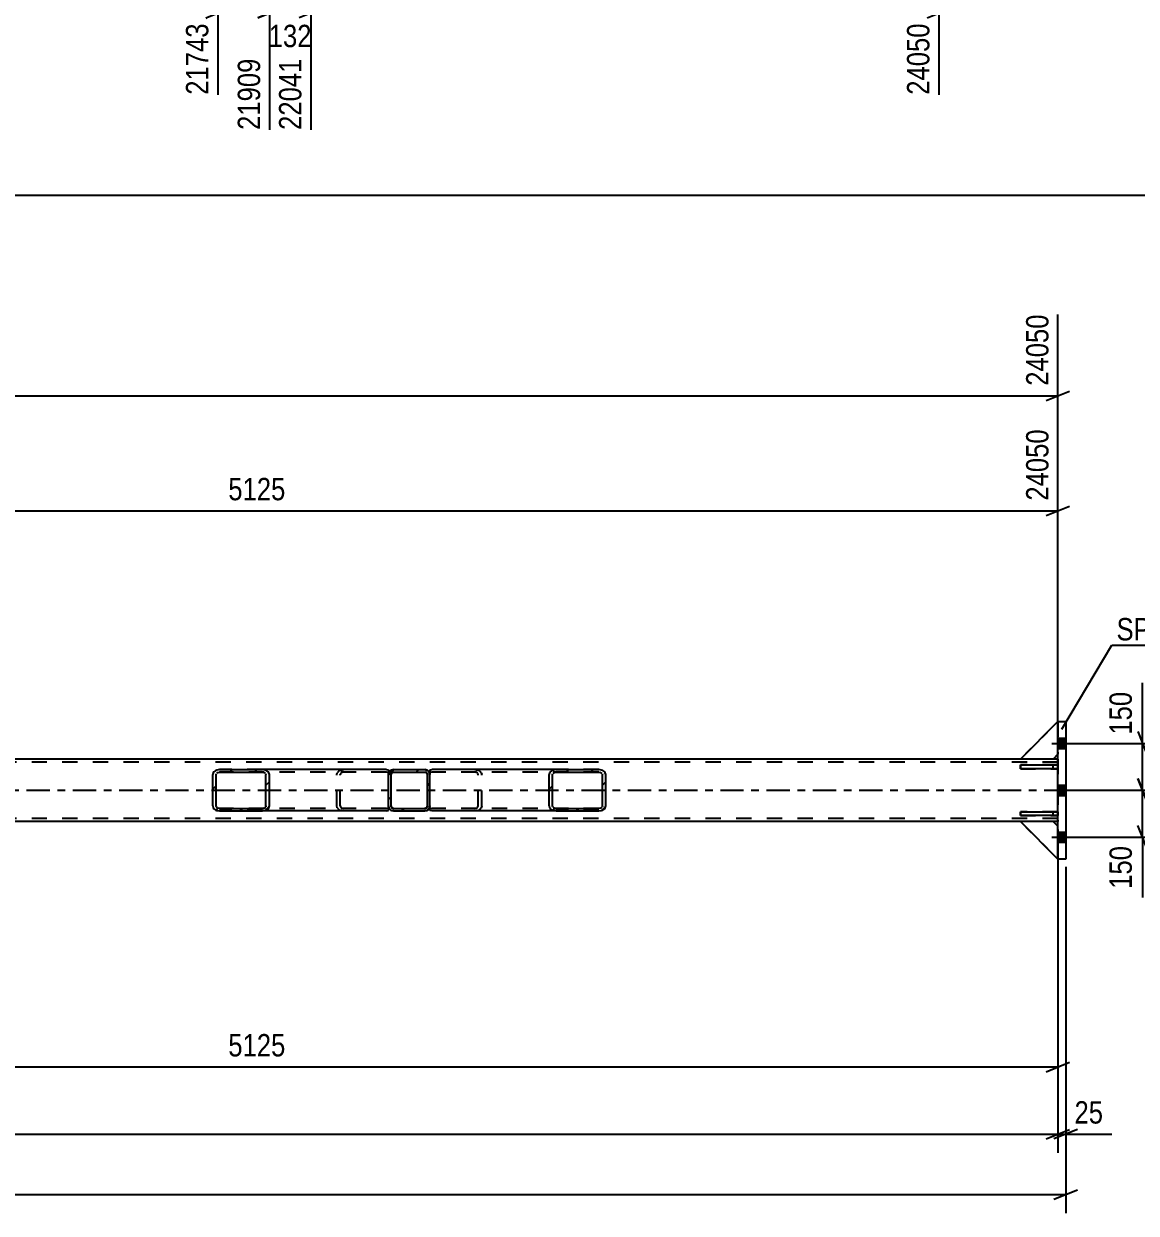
# Model space of a CAD drawing. Header units: millimetres. Extents: x -153 to 1036, y -682 to 159.
# Drawn here: x 746.8 to 889.2, y -306.1 to -153.9 of the extents above; entities that cross this region are included whole.
import ezdxf

# ---------------------------------------------------------------- set-up
doc = ezdxf.new("R2010")
doc.units = ezdxf.units.MM
doc.linetypes.add('DXK_LINE_DOT2', pattern=[3.9198, 1.9599, -1.9599])
doc.linetypes.add('DXK_LINE_DOT3', pattern=[5.9187, 2.979, -0.9799, 0.9799, -0.9799])
doc.styles.add('Arial Narrow', font='ARIALN.TTF', dxfattribs={"height": 0.2})

# ---------------------------------------------------------------- blocks, each defined once
blk = doc.blocks.new('Part-761548098-5129 - 5101')
at = {"color": 2, "linetype": 'Continuous'}
for p, q in [((874.34, -249.18), (874.34, -248.7)), ((874.34, -248.7), (879.14, -248.7)), ((879.14, -249.18), (874.34, -249.18)), ((879.14, -248.7), (879.14, -249.18))]:
    blk.add_line(p, q, dxfattribs=at)
at = {"color": 7, "linetype": 'DXK_LINE_DOT2'}
blk.add_line((878.54, -249.18), (878.54, -248.7), dxfattribs=at)
blk = doc.blocks.new('Part-761548098-5169 - 5101')
at = {"color": 7, "linetype": 'DXK_LINE_DOT2'}
for p, q in [((878.54, -255.94), (874.34, -255.94)), ((874.34, -255.94), (879.14, -260.74)), ((879.14, -256.54), (878.54, -255.94)), ((879.14, -260.74), (879.14, -256.54))]:
    blk.add_line(p, q, dxfattribs=at)
blk = doc.blocks.new('Part-761548098-5128 - 5101')
at = {"color": 2, "linetype": 'Continuous'}
for p, q in [((874.34, -255.18), (874.34, -254.7)), ((874.34, -254.7), (879.14, -254.7)), ((879.14, -255.18), (874.34, -255.18)), ((879.14, -254.7), (879.14, -255.18))]:
    blk.add_line(p, q, dxfattribs=at)
at = {"color": 7, "linetype": 'DXK_LINE_DOT2'}
blk.add_line((878.54, -255.18), (878.54, -254.7), dxfattribs=at)
blk = doc.blocks.new('Part-761548098-5120 - 5101')
at = {"color": 2, "linetype": 'Continuous'}
for p, q in [((874.34, -247.94), (-51.85, -247.94)), ((879.14, -247.94), (878.54, -247.94)), ((874.34, -255.94), (-51.85, -255.94)), ((879.14, -255.94), (878.54, -255.94))]:
    blk.add_line(p, q, dxfattribs=at)
at = {"color": 7, "linetype": 'DXK_LINE_DOT2'}
for p, q in [((878.54, -247.94), (874.34, -247.94)), ((879.14, -247.94), (879.14, -255.94)), ((879.14, -248.34), (-51.85, -248.34)), ((879.14, -255.54), (-51.85, -255.54)), ((878.54, -255.94), (874.34, -255.94))]:
    blk.add_line(p, q, dxfattribs=at)
at = {"color": 7, "linetype": 'DXK_LINE_DOT3'}
blk.add_line((-51.85, -251.94), (879.14, -251.94), dxfattribs=at)
blk = doc.blocks.new('Part-761548098-5130 - 5101')
at = {"color": 7, "linetype": 'DXK_LINE_DOT2'}
for p, q in [((879.14, -254.7), (874.34, -254.7)), ((874.34, -254.7), (874.34, -255.18)), ((874.34, -255.18), (879.14, -255.18)), ((878.54, -255.18), (878.54, -254.7)), ((879.14, -255.18), (879.14, -254.7))]:
    blk.add_line(p, q, dxfattribs=at)
blk = doc.blocks.new('Part-761548098-5131 - 5101')
at = {"color": 7, "linetype": 'DXK_LINE_DOT2'}
for p, q in [((879.14, -248.7), (874.34, -248.7)), ((874.34, -248.7), (874.34, -249.18)), ((874.34, -249.18), (879.14, -249.18)), ((878.54, -249.18), (878.54, -248.7)), ((879.14, -249.18), (879.14, -248.7))]:
    blk.add_line(p, q, dxfattribs=at)
blk = doc.blocks.new('Part-761548098-5134 - 5101')
at = {"color": 7, "linetype": 'DXK_LINE_DOT2'}
for p, q in [((874.34, -247.94), (879.14, -243.14)), ((879.14, -243.14), (879.14, -247.34)), ((878.54, -247.94), (874.34, -247.94)), ((879.14, -247.34), (878.54, -247.94))]:
    blk.add_line(p, q, dxfattribs=at)
blk = doc.blocks.new('Part-761548098-5137 - 5101')
at = {"color": 2, "linetype": 'Continuous'}
for p, q in [((874.34, -247.94), (879.14, -243.14)), ((878.54, -247.94), (874.34, -247.94)), ((879.14, -247.34), (878.54, -247.94))]:
    blk.add_line(p, q, dxfattribs=at)
at = {"color": 7, "linetype": 'DXK_LINE_DOT2'}
for p, q in [((879.14, -243.14), (879.14, -243.14)), ((879.14, -243.14), (879.14, -247.34)), ((879.14, -243.14), (879.14, -243.14)), ((879.14, -247.34), (879.14, -247.34)), ((879.14, -247.34), (879.14, -247.34))]:
    blk.add_line(p, q, dxfattribs=at)
blk = doc.blocks.new('Part-761548098-5332 - 5101')
at = {"linetype": 'Continuous'}
h = blk.add_hatch(dxfattribs=at)
h.set_pattern_fill('', scale=0.7, style=0, pattern_type=0)
h.set_pattern_definition([(45, (798.3884, -254.5337), (-1.57154, 1.57154), [])])
h.paths.add_polyline_path([(798.14, -254.58), (798.39, -254.53), (798.6, -254.39), (798.73, -254.19), (798.78, -253.94), (798.78, -249.94), (798.73, -249.7), (798.6, -249.49), (798.39, -249.35), (798.14, -249.3), (794.14, -249.3), (793.9, -249.35), (793.69, -249.49), (793.55, -249.7), (793.5, -249.94), (793.5, -253.94), (793.55, -254.19), (793.69, -254.39), (793.9, -254.53), (794.14, -254.58)])
h.paths.add_polyline_path([(794.02, -254.24), (793.92, -254.17), (793.85, -254.06), (793.82, -253.94), (793.82, -249.94), (793.85, -249.82), (793.92, -249.72), (794.02, -249.65), (794.14, -249.62), (798.14, -249.62), (798.27, -249.65), (798.37, -249.72), (798.44, -249.82), (798.46, -249.94), (798.46, -253.94), (798.44, -254.06), (798.37, -254.17), (798.27, -254.24), (798.14, -254.26), (794.14, -254.26)])
at = {"color": 7, "linetype": 'DXK_LINE_DOT2'}
for p, q in [((793.9, -249.35), (794.14, -249.3)), ((794.14, -249.3), (798.14, -249.3)), ((798.14, -249.3), (798.39, -249.35)), ((793.5, -249.94), (793.55, -249.7)), ((793.5, -253.94), (793.5, -249.94)), ((793.85, -249.82), (793.82, -249.94)), ((793.82, -253.94), (793.82, -249.94)), ((794.14, -249.62), (794.02, -249.65)), ((794.14, -249.62), (798.14, -249.62)), ((798.27, -249.65), (798.14, -249.62)), ((798.46, -249.94), (798.44, -249.82)), ((798.46, -253.94), (798.46, -249.94)), ((798.73, -249.7), (798.78, -249.94)), ((798.78, -253.94), (798.78, -249.94)), ((793.55, -254.19), (793.5, -253.94)), ((793.82, -253.94), (793.85, -254.06)), ((798.44, -254.06), (798.46, -253.94)), ((798.78, -253.94), (798.73, -254.19)), ((794.14, -254.58), (793.9, -254.53)), ((794.02, -254.24), (794.14, -254.26)), ((794.14, -254.26), (798.14, -254.26)), ((794.14, -254.58), (798.14, -254.58)), ((798.14, -254.26), (798.27, -254.24)), ((798.39, -254.53), (798.14, -254.58))]:
    blk.add_line(p, q, dxfattribs=at)
at = {"color": 2, "linetype": 'Continuous'}
for p, q in [((794.14, -249.3), (793.9, -249.35)), ((794.14, -249.3), (798.14, -249.3)), ((798.39, -249.35), (798.14, -249.3)), ((793.55, -249.7), (793.5, -249.94)), ((793.5, -253.94), (793.5, -249.94)), ((793.82, -249.94), (793.85, -249.82)), ((793.82, -253.94), (793.82, -249.94)), ((794.02, -249.65), (794.14, -249.62)), ((794.14, -249.62), (798.14, -249.62)), ((798.14, -249.62), (798.27, -249.65)), ((798.44, -249.82), (798.46, -249.94)), ((798.46, -253.94), (798.46, -249.94)), ((798.78, -249.94), (798.73, -249.7)), ((798.78, -253.94), (798.78, -249.94)), ((793.5, -253.94), (793.55, -254.19)), ((793.85, -254.06), (793.82, -253.94)), ((798.46, -253.94), (798.44, -254.06)), ((798.73, -254.19), (798.78, -253.94)), ((793.9, -254.53), (794.14, -254.58)), ((794.14, -254.26), (794.02, -254.24)), ((794.14, -254.26), (798.14, -254.26)), ((794.14, -254.58), (798.14, -254.58)), ((798.27, -254.24), (798.14, -254.26)), ((798.14, -254.58), (798.39, -254.53))]:
    blk.add_line(p, q, dxfattribs=at)
at = {"color": 7, "linetype": 'DXK_LINE_DOT2'}
for centre, radius, start, end in [((794.14, -249.94), 0.64, 112.5, 157.5), ((798.14, -249.94), 0.64, 22.5, 67.5), ((794.14, -249.94), 0.32, 112.5, 157.5), ((798.14, -249.94), 0.32, 22.5, 67.5), ((794.14, -253.94), 0.32, 202.5, 247.5), ((798.14, -253.94), 0.32, 292.5, 337.5), ((794.14, -253.94), 0.64, 202.5, 247.5), ((798.14, -253.94), 0.64, 292.5, 337.5)]:
    blk.add_arc(centre, radius, start, end, dxfattribs=at)
at = {"color": 2, "linetype": 'Continuous'}
for centre, radius, start, end in [((794.14, -249.94), 0.64, 112.5, 157.5), ((798.14, -249.94), 0.64, 22.5, 67.5), ((794.14, -249.94), 0.32, 112.5, 157.5), ((798.14, -249.94), 0.32, 22.5, 67.5), ((794.14, -253.94), 0.32, 202.5, 247.5), ((798.14, -253.94), 0.32, 292.5, 337.5), ((794.14, -253.94), 0.64, 202.5, 247.5), ((798.14, -253.94), 0.64, 292.5, 337.5)]:
    blk.add_arc(centre, radius, start, end, dxfattribs=at)
blk = doc.blocks.new('Part-761548098-5166 - 5101')
at = {"color": 7, "linetype": 'DXK_LINE_DOT2'}
for p, q in [((874.34, -247.94), (879.14, -243.14)), ((879.14, -243.14), (879.14, -247.34)), ((878.54, -247.94), (874.34, -247.94)), ((879.14, -247.34), (878.54, -247.94))]:
    blk.add_line(p, q, dxfattribs=at)
blk = doc.blocks.new('Part-761548098-5172 - 5101')
at = {"color": 2, "linetype": 'Continuous'}
for p, q in [((878.54, -255.94), (874.34, -255.94)), ((874.34, -255.94), (879.14, -260.74)), ((879.14, -256.54), (878.54, -255.94))]:
    blk.add_line(p, q, dxfattribs=at)
at = {"color": 7, "linetype": 'DXK_LINE_DOT2'}
for p, q in [((879.14, -256.54), (879.14, -256.54)), ((879.14, -256.54), (879.14, -256.54)), ((879.14, -260.74), (879.14, -256.54)), ((879.14, -260.74), (879.14, -260.74)), ((879.14, -260.74), (879.14, -260.74))]:
    blk.add_line(p, q, dxfattribs=at)
blk = doc.blocks.new('Part-761548098-5175 - 5101')
at = {"color": 7, "linetype": 'DXK_LINE_DOT2'}
for p, q in [((878.54, -255.94), (874.34, -255.94)), ((874.34, -255.94), (879.14, -260.74)), ((879.14, -256.54), (878.54, -255.94)), ((879.14, -260.74), (879.14, -256.54))]:
    blk.add_line(p, q, dxfattribs=at)
blk = doc.blocks.new('Part-761548098-5282 - 5101')
at = {"color": 2, "linetype": 'Continuous'}
for p, q in [((879.14, -260.74), (879.14, -243.14)), ((879.14, -243.14), (880.14, -243.14)), ((880.14, -243.14), (880.14, -260.74)), ((880.14, -260.74), (879.14, -260.74))]:
    blk.add_line(p, q, dxfattribs=at)
blk = doc.blocks.new('Part-761548098-5314 - 5101')
at = {"linetype": 'Continuous'}
h = blk.add_hatch(dxfattribs=at)
h.set_pattern_fill('', scale=0.7, style=0, pattern_type=0)
h.set_pattern_definition([(45, (777.6968, -254.5337), (-1.57154, 1.57154), [])])
h.paths.add_polyline_path([(777.36, -254.58), (777.7, -254.53), (777.98, -254.39), (778.17, -254.19), (778.24, -253.94), (778.24, -249.94), (778.17, -249.7), (777.98, -249.49), (777.7, -249.35), (777.36, -249.3), (771.87, -249.3), (771.53, -249.35), (771.25, -249.49), (771.06, -249.7), (770.99, -249.94), (770.99, -253.94), (771.06, -254.19), (771.25, -254.39), (771.53, -254.53), (771.87, -254.58)])
h.paths.add_polyline_path([(771.7, -254.24), (771.56, -254.17), (771.46, -254.06), (771.43, -253.94), (771.43, -249.94), (771.46, -249.82), (771.56, -249.72), (771.7, -249.65), (771.87, -249.62), (777.36, -249.62), (777.53, -249.65), (777.67, -249.72), (777.77, -249.82), (777.8, -249.94), (777.8, -253.94), (777.77, -254.06), (777.67, -254.17), (777.53, -254.24), (777.36, -254.26), (771.87, -254.26)])
at = {"color": 2, "linetype": 'Continuous'}
for p, q in [((771.87, -249.3), (771.53, -249.35)), ((771.87, -249.3), (777.36, -249.3)), ((793.25, -249.3), (777.36, -249.3)), ((777.7, -249.35), (777.36, -249.3)), ((793.25, -249.3), (793.5, -249.34)), ((793.5, -249.34), (793.5, -249.35)), ((793.5, -249.35), (793.5, -249.49)), ((793.5, -249.49), (793.5, -249.94)), ((771.06, -249.7), (770.99, -249.94)), ((770.99, -253.94), (770.99, -249.94)), ((771.43, -249.94), (771.46, -249.82)), ((771.43, -253.94), (771.43, -249.94)), ((771.7, -249.65), (771.87, -249.62)), ((771.87, -249.62), (777.36, -249.62)), ((777.36, -249.62), (777.53, -249.65)), ((777.77, -249.82), (777.8, -249.94)), ((777.8, -253.94), (777.8, -249.94)), ((778.24, -249.94), (778.17, -249.7)), ((778.24, -253.94), (778.24, -249.94)), ((770.99, -253.94), (771.06, -254.19)), ((771.46, -254.06), (771.43, -253.94)), ((777.8, -253.94), (777.77, -254.06)), ((778.17, -254.19), (778.24, -253.94)), ((793.5, -254.55), (793.5, -253.94)), ((771.53, -254.53), (771.87, -254.58)), ((771.87, -254.26), (771.7, -254.24)), ((771.87, -254.26), (777.36, -254.26)), ((771.87, -254.58), (777.36, -254.58)), ((777.53, -254.24), (777.36, -254.26)), ((777.36, -254.58), (777.7, -254.53)), ((793.25, -254.58), (777.36, -254.58)), ((793.25, -254.58), (793.5, -254.55))]:
    blk.add_line(p, q, dxfattribs=at)
at = {"color": 7, "linetype": 'DXK_LINE_DOT2'}
for p, q in [((777.36, -249.3), (771.87, -249.3)), ((787.42, -249.35), (787.76, -249.3)), ((793.5, -249.49), (793.5, -249.69)), ((793.25, -249.62), (771.87, -249.62)), ((786.88, -249.94), (786.94, -249.7)), ((786.88, -253.94), (786.88, -249.94)), ((787.35, -249.82), (787.32, -249.94)), ((787.32, -253.94), (787.32, -249.94)), ((787.76, -249.62), (787.59, -249.65)), ((793.41, -249.65), (793.25, -249.62)), ((793.5, -249.69), (793.41, -249.65)), ((793.5, -253.94), (793.5, -249.7)), ((786.94, -254.19), (786.88, -253.94)), ((787.32, -253.94), (787.35, -254.06)), ((793.25, -254.26), (771.87, -254.26)), ((777.36, -254.58), (771.87, -254.58)), ((787.76, -254.58), (787.42, -254.53)), ((787.59, -254.24), (787.76, -254.26)), ((793.25, -254.26), (793.41, -254.24)), ((793.41, -254.24), (793.5, -254.19))]:
    blk.add_line(p, q, dxfattribs=at)
at = {"color": 2, "linetype": 'Continuous'}
for centre, radius, start, end in [((771.73, -250.13), 0.802, 104.5547, 147.5895), ((777.5, -250.13), 0.802, 32.4105, 75.4453), ((771.8, -250.03), 0.401, 104.5547, 147.5895), ((777.43, -250.03), 0.401, 32.4105, 75.4453), ((771.8, -253.85), 0.401, 212.4105, 255.4453), ((777.43, -253.85), 0.401, 284.5547, 327.5895), ((771.73, -253.76), 0.802, 212.4105, 255.4453), ((777.5, -253.76), 0.802, 284.5547, 327.5895)]:
    blk.add_arc(centre, radius, start, end, dxfattribs=at)
at = {"color": 7, "linetype": 'DXK_LINE_DOT2'}
for centre, radius, start, end in [((787.62, -250.13), 0.802, 104.5547, 147.5895), ((787.69, -250.03), 0.401, 104.5547, 147.5895), ((787.69, -253.85), 0.401, 212.4105, 255.4453), ((787.62, -253.76), 0.802, 212.4105, 255.4453)]:
    blk.add_arc(centre, radius, start, end, dxfattribs=at)
blk = doc.blocks.new('Part-761548098-5338 - 5101')
at = {"linetype": 'Continuous'}
h = blk.add_hatch(dxfattribs=at)
h.set_pattern_fill('', scale=0.7, style=0, pattern_type=0)
h.set_pattern_definition([(45, (820.7534, -254.5337), (-1.57154, 1.57154), [])])
h.paths.add_polyline_path([(820.42, -254.58), (820.75, -254.53), (821.04, -254.39), (821.23, -254.19), (821.3, -253.94), (821.3, -249.94), (821.23, -249.7), (821.04, -249.49), (820.75, -249.35), (820.42, -249.3), (814.93, -249.3), (814.59, -249.35), (814.3, -249.49), (814.11, -249.7), (814.05, -249.94), (814.05, -253.94), (814.11, -254.19), (814.3, -254.39), (814.59, -254.53), (814.93, -254.58)])
h.paths.add_polyline_path([(814.76, -254.24), (814.62, -254.17), (814.52, -254.06), (814.49, -253.94), (814.49, -249.94), (814.52, -249.82), (814.62, -249.72), (814.76, -249.65), (814.93, -249.62), (820.42, -249.62), (820.59, -249.65), (820.73, -249.72), (820.82, -249.82), (820.86, -249.94), (820.86, -253.94), (820.82, -254.06), (820.73, -254.17), (820.59, -254.24), (820.42, -254.26), (814.93, -254.26)])
at = {"color": 2, "linetype": 'Continuous'}
for p, q in [((798.78, -249.34), (799.04, -249.3)), ((798.78, -249.34), (798.78, -249.94)), ((814.93, -249.3), (799.04, -249.3)), ((814.93, -249.3), (814.59, -249.35)), ((814.93, -249.3), (820.42, -249.3)), ((820.75, -249.35), (820.42, -249.3)), ((814.11, -249.7), (814.05, -249.94)), ((814.05, -253.94), (814.05, -249.94)), ((814.49, -249.94), (814.52, -249.82)), ((814.49, -253.94), (814.49, -249.94)), ((814.76, -249.65), (814.93, -249.62)), ((814.93, -249.62), (820.42, -249.62)), ((820.42, -249.62), (820.59, -249.65)), ((820.82, -249.82), (820.86, -249.94)), ((820.86, -253.94), (820.86, -249.94)), ((821.3, -249.94), (821.23, -249.7)), ((821.3, -253.94), (821.3, -249.94)), ((798.78, -254.53), (798.78, -253.94)), ((814.05, -253.94), (814.11, -254.19)), ((814.52, -254.06), (814.49, -253.94)), ((820.86, -253.94), (820.82, -254.06)), ((821.23, -254.19), (821.3, -253.94)), ((798.78, -254.55), (798.78, -254.53)), ((799.04, -254.58), (798.78, -254.55)), ((814.93, -254.58), (799.04, -254.58)), ((814.59, -254.53), (814.93, -254.58)), ((814.93, -254.26), (814.76, -254.24)), ((814.93, -254.26), (820.42, -254.26)), ((814.93, -254.58), (820.42, -254.58)), ((820.59, -254.24), (820.42, -254.26)), ((820.42, -254.58), (820.75, -254.53))]:
    blk.add_line(p, q, dxfattribs=at)
at = {"color": 7, "linetype": 'DXK_LINE_DOT2'}
for p, q in [((798.78, -249.34), (798.78, -249.69)), ((804.53, -249.3), (804.87, -249.35)), ((820.42, -249.3), (814.93, -249.3)), ((798.87, -249.65), (798.78, -249.69)), ((798.78, -254.39), (798.78, -249.94)), ((799.04, -249.62), (798.87, -249.65)), ((820.42, -249.62), (799.04, -249.62)), ((804.7, -249.65), (804.53, -249.62)), ((804.97, -249.94), (804.94, -249.82)), ((804.97, -253.94), (804.97, -249.94)), ((805.34, -249.7), (805.41, -249.94)), ((805.41, -253.94), (805.41, -249.94)), ((804.94, -254.06), (804.97, -253.94)), ((805.41, -253.94), (805.34, -254.19)), ((798.78, -254.19), (798.87, -254.24)), ((798.87, -254.24), (799.04, -254.26)), ((820.42, -254.26), (799.04, -254.26)), ((804.53, -254.26), (804.7, -254.24)), ((804.87, -254.53), (804.53, -254.58)), ((820.42, -254.58), (814.93, -254.58))]:
    blk.add_line(p, q, dxfattribs=at)
for centre, radius, start, end in [((804.67, -250.13), 0.802, 32.4104, 75.4452), ((804.6, -250.03), 0.401, 32.4104, 75.4452), ((804.6, -253.85), 0.401, 284.5548, 327.5896), ((804.67, -253.76), 0.802, 284.5548, 327.5896)]:
    blk.add_arc(centre, radius, start, end, dxfattribs=at)
at = {"color": 2, "linetype": 'Continuous'}
for centre, radius, start, end in [((814.79, -250.13), 0.802, 104.5548, 147.5896), ((820.55, -250.13), 0.802, 32.4104, 75.4452), ((814.86, -250.03), 0.401, 104.5548, 147.5896), ((820.48, -250.03), 0.401, 32.4104, 75.4452), ((814.86, -253.85), 0.401, 212.4104, 255.4452), ((820.48, -253.85), 0.401, 284.5548, 327.5896), ((814.79, -253.76), 0.802, 212.4104, 255.4452), ((820.55, -253.76), 0.802, 284.5548, 327.5896)]:
    blk.add_arc(centre, radius, start, end, dxfattribs=at)
blk = doc.blocks.new('Bolt-761548098-5357 - 5101')
at = {"linetype": 'Continuous'}
for points in [[(880.14, -246.6), (880.14, -245.28), (879.14, -245.28), (879.14, -246.6)], [(880.14, -246.6), (880.14, -245.28), (879.14, -245.28), (879.14, -246.6)], [(880.14, -246.6), (880.14, -245.28), (879.14, -245.28), (879.14, -246.6)], [(880.14, -246.6), (880.14, -245.28), (879.14, -245.28), (879.14, -246.6)], [(880.14, -252.6), (880.14, -251.28), (879.14, -251.28), (879.14, -252.6)], [(880.14, -252.6), (880.14, -251.28), (879.14, -251.28), (879.14, -252.6)], [(880.14, -258.6), (880.14, -257.28), (879.14, -257.28), (879.14, -258.6)], [(880.14, -258.6), (880.14, -257.28), (879.14, -257.28), (879.14, -258.6)], [(880.14, -258.6), (880.14, -257.28), (879.14, -257.28), (879.14, -258.6)], [(880.14, -258.6), (880.14, -257.28), (879.14, -257.28), (879.14, -258.6)]]:
    blk.add_hatch(color=1, dxfattribs=at).paths.add_polyline_path(points)
at = {"color": 1, "linetype": 'Continuous'}
for p, q in [((878.38, -245.94), (883.14, -245.94)), ((878.38, -245.94), (883.14, -245.94)), ((878.38, -245.94), (883.14, -245.94)), ((878.38, -245.94), (883.14, -245.94)), ((879.14, -245.28), (880.14, -245.28)), ((879.14, -245.28), (880.14, -245.28)), ((879.14, -245.28), (880.14, -245.28)), ((879.14, -245.28), (880.14, -245.28)), ((879.14, -246.6), (880.14, -246.6)), ((879.14, -246.6), (880.14, -246.6)), ((879.14, -246.6), (880.14, -246.6)), ((879.14, -246.6), (880.14, -246.6)), ((878.38, -251.94), (883.14, -251.94)), ((878.38, -251.94), (883.14, -251.94)), ((879.14, -251.28), (880.14, -251.28)), ((879.14, -251.28), (880.14, -251.28)), ((879.14, -252.6), (880.14, -252.6)), ((879.14, -252.6), (880.14, -252.6)), ((878.38, -257.94), (883.14, -257.94)), ((878.38, -257.94), (883.14, -257.94)), ((878.38, -257.94), (883.14, -257.94)), ((878.38, -257.94), (883.14, -257.94)), ((879.14, -257.28), (880.14, -257.28)), ((879.14, -257.28), (880.14, -257.28)), ((879.14, -257.28), (880.14, -257.28)), ((879.14, -257.28), (880.14, -257.28)), ((879.14, -258.6), (880.14, -258.6)), ((879.14, -258.6), (880.14, -258.6)), ((879.14, -258.6), (880.14, -258.6)), ((879.14, -258.6), (880.14, -258.6))]:
    blk.add_line(p, q, dxfattribs=at)
blk = doc.blocks.new('StraightDimension-761548098-18895 - 1400')
at = {"color": 7, "linetype": 'Continuous'}
for p, q in [((778.26, -122.6), (778.26, -167.44)), ((783.54, -121.94), (783.54, -167.44)), ((776.76, -153.1), (779.76, -151.9)), ((785.04, -151.9), (782.04, -153.1)), ((778.26, -152.5), (783.54, -152.5))]:
    blk.add_line(p, q, dxfattribs=at)
at = {"color": 0}
blk.add_wipeout([(784.24, -157.45), (784.24, -153.25), (777.56, -153.25), (777.56, -157.45)], dxfattribs=at)
at = {"color": 3, "style": 'Arial Narrow'}
blk.add_text('132', height=2.863, dxfattribs=at).set_placement((778.16, -156.85))
at = {"color": 0, "linetype": 'Continuous'}
blk.add_wipeout([(782.94, -157.7), (778.74, -157.7), (778.74, -168.04), (782.94, -168.04)], dxfattribs=at)
at = {"color": 3, "linetype": 'Continuous', "style": 'Arial Narrow'}
blk.add_text('22041', height=2.863, rotation=90.0002, dxfattribs=at).set_placement((782.34, -167.44))
blk = doc.blocks.new('StraightDimension-761548098-19167 - 1400')
at = {"color": 7, "linetype": 'Continuous'}
blk.add_line((-81, -175.77), (920.9, -175.77), dxfattribs=at)
blk = doc.blocks.new('StraightDimension-761548098-18897 - 1400')
at = {"color": 7, "linetype": 'Continuous'}
for p, q in [((663.54, -121.94), (663.54, -167.44)), ((771.63, -122.6), (771.63, -162.94)), ((665.04, -151.9), (662.04, -153.1)), ((770.13, -153.1), (773.13, -151.9)), ((663.54, -152.5), (771.63, -152.5))]:
    blk.add_line(p, q, dxfattribs=at)
at = {"color": 0}
blk.add_wipeout([(721.84, -151.75), (721.84, -147.55), (713.33, -147.55), (713.33, -151.75)], dxfattribs=at)
at = {"color": 0, "linetype": 'Continuous'}
blk.add_wipeout([(771.03, -153.2), (766.83, -153.2), (766.83, -163.54), (771.03, -163.54)], dxfattribs=at)
at = {"color": 3, "style": 'Arial Narrow'}
blk.add_text('2702', height=2.863, dxfattribs=at).set_placement((713.93, -151.15))
at = {"color": 3, "linetype": 'Continuous', "style": 'Arial Narrow'}
blk.add_text('21743', height=2.863, rotation=90.0002, dxfattribs=at).set_placement((770.43, -162.94))
blk = doc.blocks.new('StraightDimension-761548098-18894 - 1400')
at = {"color": 7, "linetype": 'Continuous'}
for p, q in [((783.54, -121.94), (783.54, -167.44)), ((863.9, -139.4), (863.9, -162.94)), ((785.04, -151.9), (782.04, -153.1)), ((862.4, -153.1), (865.4, -151.9)), ((783.54, -152.5), (863.9, -152.5))]:
    blk.add_line(p, q, dxfattribs=at)
at = {"color": 0}
blk.add_wipeout([(827.98, -151.75), (827.98, -147.55), (819.46, -147.55), (819.46, -151.75)], dxfattribs=at)
at = {"color": 0, "linetype": 'Continuous'}
blk.add_wipeout([(863.3, -153.2), (859.1, -153.2), (859.1, -163.54), (863.3, -163.54)], dxfattribs=at)
at = {"color": 3, "style": 'Arial Narrow'}
blk.add_text('2009', height=2.863, dxfattribs=at).set_placement((820.06, -151.15))
at = {"color": 3, "linetype": 'Continuous', "style": 'Arial Narrow'}
blk.add_text('24050', height=2.863, rotation=90.0002, dxfattribs=at).set_placement((862.7, -162.94))
blk = doc.blocks.new('StraightDimension-761548098-18896 - 1400')
at = {"color": 7, "linetype": 'Continuous'}
for p, q in [((771.63, -122.6), (771.63, -162.94)), ((778.26, -122.6), (778.26, -167.44)), ((770.13, -153.1), (773.13, -151.9)), ((779.76, -151.9), (776.76, -153.1)), ((771.63, -152.5), (778.26, -152.5))]:
    blk.add_line(p, q, dxfattribs=at)
at = {"color": 0}
blk.add_wipeout([(778.29, -151.75), (778.29, -147.55), (771.6, -147.55), (771.6, -151.75)], dxfattribs=at)
at = {"color": 0, "linetype": 'Continuous'}
blk.add_wipeout([(777.66, -157.7), (773.46, -157.7), (773.46, -168.04), (777.66, -168.04)], dxfattribs=at)
at = {"color": 3, "style": 'Arial Narrow'}
blk.add_text('166', height=2.863, dxfattribs=at).set_placement((772.2, -151.15))
at = {"color": 3, "linetype": 'Continuous', "style": 'Arial Narrow'}
blk.add_text('21909', height=2.863, rotation=90.0002, dxfattribs=at).set_placement((777.06, -167.44))
blk = doc.blocks.new('StraightDimension-761548098-20063 - 5101')
at = {"color": 7, "linetype": 'Continuous'}
for p, q in [((880.14, -261.74), (880.14, -306.06)), ((-65.76, -303.66), (880.14, -303.66)), ((878.64, -304.26), (881.64, -303.06))]:
    blk.add_line(p, q, dxfattribs=at)
blk = doc.blocks.new('StraightDimension-761548098-5481 - 5101')
at = {"color": 7, "linetype": 'Continuous'}
for p, q in [((879.14, -246.94), (879.14, -191.04)), ((877.64, -202.08), (880.64, -200.88)), ((68.86, -201.48), (879.14, -201.48))]:
    blk.add_line(p, q, dxfattribs=at)
at = {"color": 0, "linetype": 'Continuous'}
blk.add_wipeout([(878.54, -190.44), (874.34, -190.44), (874.34, -200.78), (878.54, -200.78)], dxfattribs=at)
at = {"color": 3, "linetype": 'Continuous', "style": 'Arial Narrow'}
blk.add_text('24050', height=2.863, rotation=90.0002, dxfattribs=at).set_placement((877.94, -200.18))
blk = doc.blocks.new('StraightDimension-761548098-5508 - 5101')
at = {"color": 7, "linetype": 'Continuous'}
for p, q in [((674.14, -244.67), (674.14, -205.74)), ((879.14, -246.94), (879.14, -205.74)), ((675.64, -215.58), (672.64, -216.78)), ((877.64, -216.78), (880.64, -215.58)), ((674.14, -216.18), (879.14, -216.18))]:
    blk.add_line(p, q, dxfattribs=at)
at = {"color": 0, "linetype": 'Continuous'}
blk.add_wipeout([(878.54, -205.14), (874.34, -205.14), (874.34, -215.48), (878.54, -215.48)], dxfattribs=at)
at = {"color": 0}
blk.add_wipeout([(780.9, -215.43), (780.9, -211.23), (772.39, -211.23), (772.39, -215.43)], dxfattribs=at)
at = {"color": 3, "linetype": 'Continuous', "style": 'Arial Narrow'}
blk.add_text('24050', height=2.863, rotation=90.0002, dxfattribs=at).set_placement((877.94, -214.88))
at = {"color": 3, "style": 'Arial Narrow'}
blk.add_text('5125', height=2.863, dxfattribs=at).set_placement((772.99, -214.83))
blk = doc.blocks.new('StraightDimension-761548098-5605 - 5101')
at = {"color": 7, "linetype": 'Continuous'}
for p, q in [((879.14, -256.94), (879.14, -289.75)), ((674.14, -261.9), (674.14, -289.75)), ((675.64, -286.75), (672.64, -287.95)), ((674.14, -287.35), (879.14, -287.35)), ((877.64, -287.95), (880.64, -286.75))]:
    blk.add_line(p, q, dxfattribs=at)
at = {"color": 0}
blk.add_wipeout([(780.9, -286.6), (780.9, -282.4), (772.39, -282.4), (772.39, -286.6)], dxfattribs=at)
at = {"color": 3, "style": 'Arial Narrow'}
blk.add_text('5125', height=2.863, dxfattribs=at).set_placement((772.99, -286))
blk = doc.blocks.new('StraightDimension-761548098-19715 - 5101')
at = {"color": 7, "linetype": 'Continuous'}
for p, q in [((889.36, -244.44), (890.56, -247.44)), ((881.14, -245.94), (892.36, -245.94)), ((889.96, -251.94), (889.96, -245.94)), ((890.56, -253.44), (889.36, -250.44)), ((880.14, -251.94), (892.36, -251.94))]:
    blk.add_line(p, q, dxfattribs=at)
at = {"color": 0}
blk.add_wipeout([(889.21, -238.73), (885.01, -238.73), (885.01, -245.42), (889.21, -245.42)], dxfattribs=at)
at = {"color": 7, "linetype": 'Continuous'}
blk.add_line((889.96, -245.94), (889.96, -238.21), dxfattribs=at)
blk.add_line((889.96, -245.94), (889.96, -238.21), dxfattribs=at)
at = {"color": 3, "style": 'Arial Narrow'}
blk.add_text('150', height=2.863, rotation=90.0002, dxfattribs=at).set_placement((888.61, -244.82))
blk = doc.blocks.new('StraightDimension-761548098-19716 - 5101')
at = {"color": 7, "linetype": 'Continuous'}
for p, q in [((889.36, -250.44), (890.56, -253.44)), ((880.14, -251.94), (892.36, -251.94)), ((889.96, -257.94), (889.96, -251.94)), ((890.56, -259.44), (889.36, -256.44)), ((881.14, -257.94), (892.36, -257.94))]:
    blk.add_line(p, q, dxfattribs=at)
at = {"color": 0}
blk.add_wipeout([(889.21, -258.47), (885.01, -258.47), (885.01, -265.15), (889.21, -265.15)], dxfattribs=at)
at = {"color": 7, "linetype": 'Continuous'}
blk.add_line((889.96, -257.94), (889.96, -265.68), dxfattribs=at)
blk.add_line((889.96, -257.94), (889.96, -265.68), dxfattribs=at)
at = {"color": 3, "style": 'Arial Narrow'}
blk.add_text('150', height=2.863, rotation=90.0002, dxfattribs=at).set_placement((888.61, -264.55))
blk = doc.blocks.new('StraightDimension-761548098-19969 - 5101')
at = {"color": 7, "linetype": 'Continuous'}
for p, q in [((879.14, -261.74), (879.14, -298.34)), ((880.14, -261.74), (880.14, -298.34)), ((877.64, -296.54), (880.64, -295.34)), ((881.64, -295.34), (878.64, -296.54)), ((879.14, -295.94), (880.14, -295.94))]:
    blk.add_line(p, q, dxfattribs=at)
at = {"color": 0}
blk.add_wipeout([(885.52, -295.19), (885.52, -290.99), (880.67, -290.99), (880.67, -295.19)], dxfattribs=at)
at = {"color": 7, "linetype": 'Continuous'}
blk.add_line((880.14, -295.94), (886.05, -295.94), dxfattribs=at)
blk.add_line((880.14, -295.94), (886.05, -295.94), dxfattribs=at)
at = {"color": 3, "style": 'Arial Narrow'}
blk.add_text('25', height=2.863, dxfattribs=at).set_placement((881.27, -294.59))
blk = doc.blocks.new('StraightDimension-761548098-19970 - 5101')
at = {"color": 7, "linetype": 'Continuous'}
for p, q in [((879.14, -261.74), (879.14, -298.34)), ((-64.75, -295.94), (879.14, -295.94)), ((877.64, -296.54), (880.64, -295.34))]:
    blk.add_line(p, q, dxfattribs=at)
blk = doc.blocks.new('Mark-761548098-5278 - 5101')
at = {"color": 0}
blk.add_wipeout([(892.86, -232.76), (892.86, -229.76), (886.65, -229.76), (886.65, -232.76)], dxfattribs=at)
blk.add_wipeout([(892.86, -232.76), (892.86, -229.76), (886.65, -229.76), (886.65, -232.76)], dxfattribs=at)
at = {"color": 30, "linetype": 'Continuous'}
for p, q in [((879.66, -244.14), (886.05, -233.36)), ((886.05, -233.36), (893.46, -233.36))]:
    blk.add_line(p, q, dxfattribs=at)
at = {"color": 3, "style": 'Arial Narrow'}
blk.add_text('SP5', height=2.863, dxfattribs=at).set_placement((886.65, -232.76))

msp = doc.modelspace()

# ---------------------------------------------------------------- block references
for name in ['StraightDimension-761548098-18895 - 1400', 'Part-761548098-5134 - 5101', 'Part-761548098-5137 - 5101', 'Part-761548098-5166 - 5101', 'Part-761548098-5282 - 5101', 'Bolt-761548098-5357 - 5101', 'Part-761548098-5120 - 5101', 'Part-761548098-5314 - 5101', 'Part-761548098-5332 - 5101', 'Part-761548098-5338 - 5101', 'Part-761548098-5129 - 5101', 'Part-761548098-5131 - 5101', 'Part-761548098-5128 - 5101', 'Part-761548098-5130 - 5101', 'Part-761548098-5169 - 5101', 'Part-761548098-5172 - 5101', 'Part-761548098-5175 - 5101', 'StraightDimension-761548098-20063 - 5101']:
    msp.add_blockref(name, (0, 0))

# ---------------------------------------------------------------- next in the draw order: block references
for name in ['StraightDimension-761548098-19167 - 1400', 'StraightDimension-761548098-5481 - 5101', 'StraightDimension-761548098-5605 - 5101']:
    msp.add_blockref(name, (0, 0))

# ---------------------------------------------------------------- next in the draw order: block references
for name in ['StraightDimension-761548098-18897 - 1400', 'StraightDimension-761548098-18894 - 1400', 'StraightDimension-761548098-5508 - 5101']:
    msp.add_blockref(name, (0, 0))

# ---------------------------------------------------------------- next in the draw order: block references
for name in ['StraightDimension-761548098-18896 - 1400', 'StraightDimension-761548098-19715 - 5101']:
    msp.add_blockref(name, (0, 0))

# ---------------------------------------------------------------- next in the draw order: block references
for name in ['Mark-761548098-5278 - 5101', 'StraightDimension-761548098-19716 - 5101']:
    msp.add_blockref(name, (0, 0))

# ---------------------------------------------------------------- next in the draw order: block references
msp.add_blockref('StraightDimension-761548098-19969 - 5101', (0, 0))

# ---------------------------------------------------------------- next in the draw order: block references
msp.add_blockref('StraightDimension-761548098-19970 - 5101', (0, 0))

doc.saveas('drawing.dxf')
